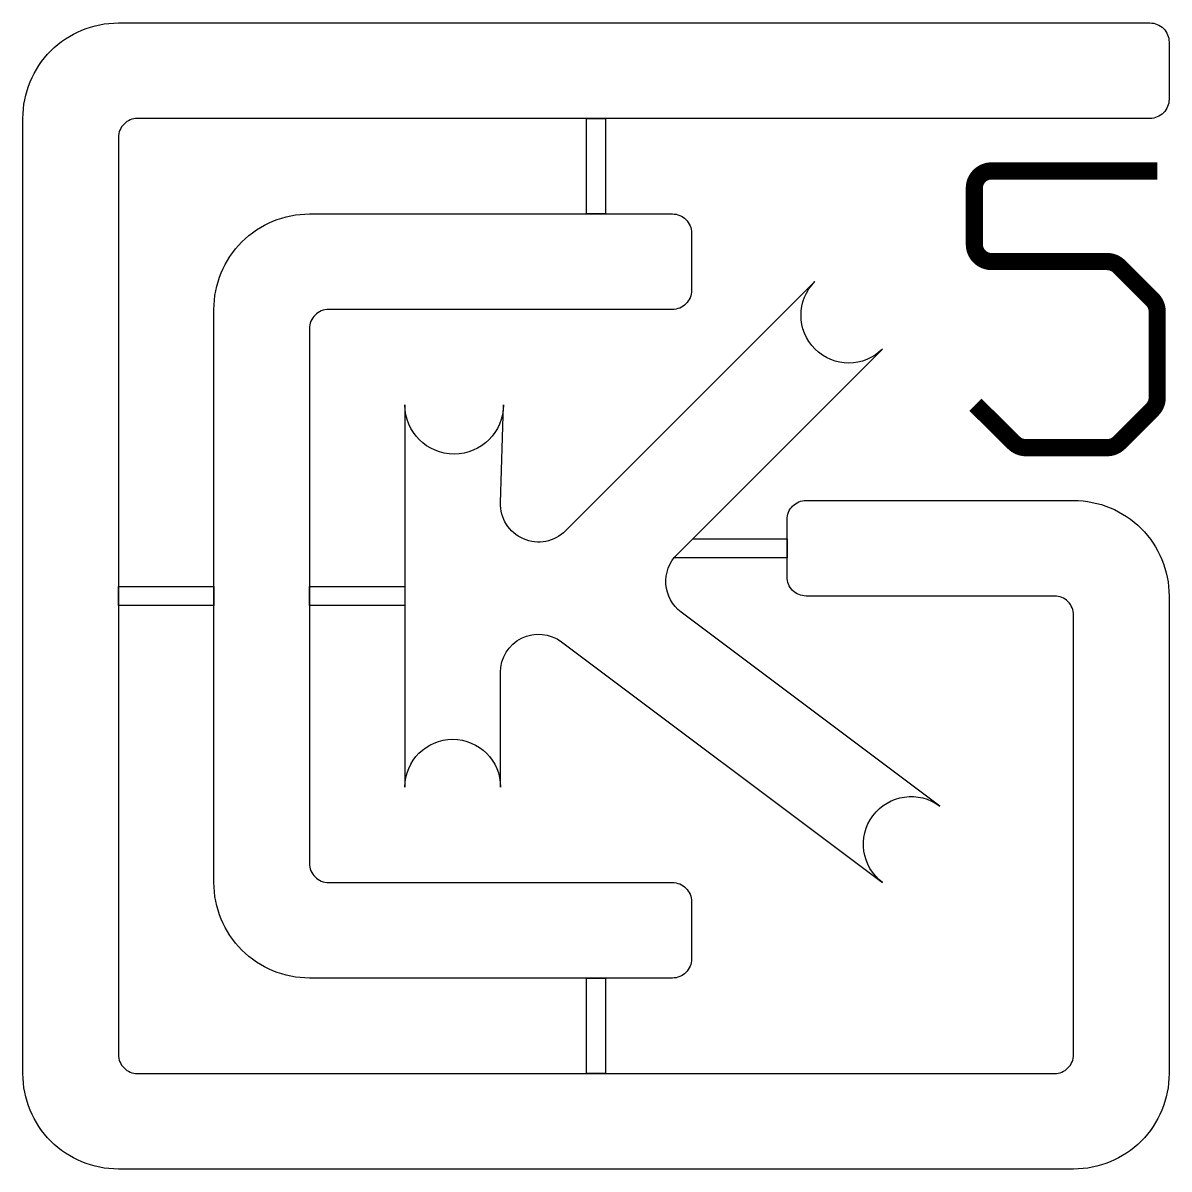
# Model space of a CAD drawing. Header units: millimetres. Extents: x 0 to 60, y 0 to 60.
import ezdxf

# ---------------------------------------------------------------- set-up
doc = ezdxf.new("R2010")
doc.units = ezdxf.units.MM
doc.layers.get('0').update_dxf_attribs({"linetype": 'CONTINUOUS'})
doc.layers.add('CAPA_1', color=7, linetype='CONTINUOUS')

msp = doc.modelspace()

# ---------------------------------------------------------------- linework, layer by layer
at = {"color": 242, "linetype": 'Continuous', "true_color": 0xcd2027}
for points in [[(29.5, 55), (30.5, 55), (30.5, 50), (29.5, 50)], [(40, 33), (40, 32), (34.09, 32), (34.243, 32.172), (35.071, 33)], [(5, 30.5), (10, 30.5), (10, 29.5), (5, 29.5)], [(15, 30.5), (20, 30.5), (20, 29.5), (15, 29.5)], [(29.5, 10), (30.5, 10), (30.5, 5), (29.5, 5)]]:
    msp.add_lwpolyline(points, close=True, dxfattribs=at)
at = {"color": 85, "linetype": 'Continuous', "true_color": 0x58ba48, "const_width": 0.9}
msp.add_lwpolyline([(59.379, 52.253), (50.707, 52.253, 0.414214), (49.807, 51.353), (49.807, 48.408, 0.414214), (50.707, 47.508), (56.757, 47.508, -0.198912), (57.393, 47.244), (59.116, 45.521, -0.198912), (59.379, 44.885), (59.379, 40.387, -0.198912), (59.116, 39.751), (57.393, 38.028, -0.198912), (56.757, 37.764), (52.507, 37.764, -0.197524), (51.874, 38.024), (49.863, 40.014)], format="xyb", dxfattribs=at)
at = {"color": 11, "linetype": 'Continuous', "true_color": 0xf27172}
msp.add_lwpolyline([(16, 15), (34, 15, -0.414214), (35, 14), (35, 11, -0.414214), (34, 10), (15, 10, -0.414214), (10, 15), (10, 45, -0.414214), (15, 50), (34, 50, -0.414214), (35, 49), (35, 46, -0.414214), (34, 45), (16, 45, 0.414214), (15, 44), (15, 16, 0.414214)], format="xyb", close=True, dxfattribs=at)
at = {"layer": 'CAPA_1', "color": 143, "true_color": 0x7aafdf}
msp.add_lwpolyline([(5, 60), (59, 60, -0.414214), (60, 59), (60, 56, -0.414214), (59, 55), (6, 55, 0.414214), (5, 54), (5, 6, 0.414214), (6, 5), (54, 5, 0.414214), (55, 6), (55, 29, 0.414214), (54, 30), (41, 30, -0.414214), (40, 31), (40, 34, -0.414214), (41, 35), (55, 35, -0.414214), (60, 30), (60, 5, -0.414214), (55, 0), (5, 0, -0.414214), (0, 5), (0, 55, -0.414214)], format="xyb", close=True, dxfattribs=at)
at = {"layer": 'CAPA_1', "color": 51, "true_color": 0xf7f281}
msp.add_lwpolyline([(48, 19), (34.457, 29.157, -0.456412), (34.243, 32.172), (45, 42.929, -1), (41.464, 46.464), (28.41, 33.41, -0.679093), (24.997, 34.884), (25.15, 40, -1), (20, 40), (20, 20, -1), (25, 20), (25, 26, -0.618034), (28.2, 27.6), (45, 15, -1)], format="xyb", close=True, dxfattribs=at)

doc.saveas('drawing.dxf')
